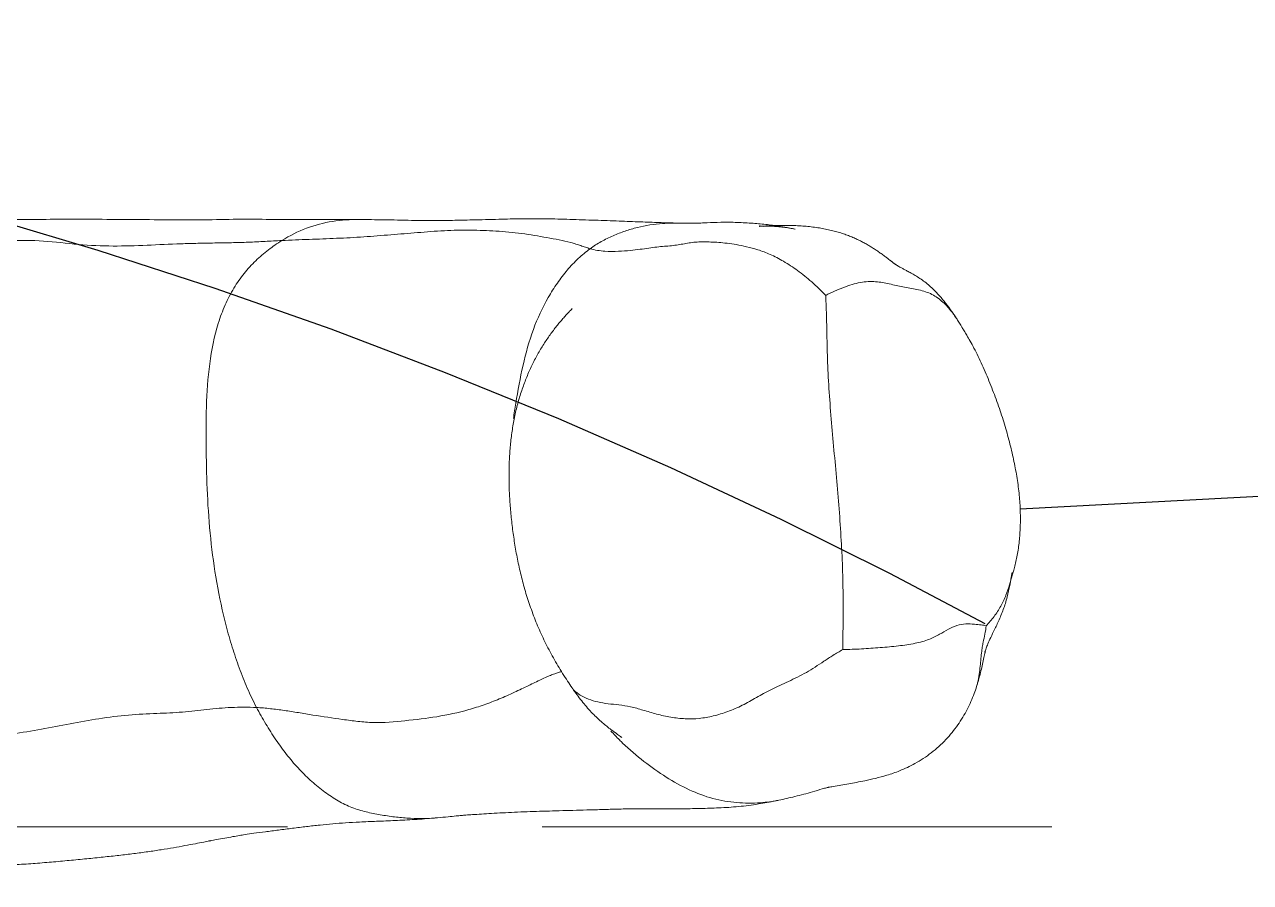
# Model space of a CAD drawing. Header units: inches. Extents: x 149964 to 151052, y -48230 to -47460.
# Drawn here: x 150884.1 to 150896.32, y -47627.28 to -47618.72 of the extents above; entities that cross this region are included whole.
import ezdxf

# ---------------------------------------------------------------- set-up
doc = ezdxf.new("R2010")
doc.units = ezdxf.units.IN
doc.header["$LTSCALE"] = 2
doc.header["$MEASUREMENT"] = 0
doc.linetypes.add('HIDDEN', pattern=[9.524999999999999, 6.35, -3.175])
doc.layers.get('0').update_dxf_attribs({"linetype": 'CONTINUOUS'})
doc.layers.add('PRODUCT', color=1, linetype='CONTINUOUS', lineweight=15)
doc.layers.add('WR', color=122, linetype='HIDDEN', lineweight=18)
doc.layers.add('SILDE', color=6, linetype='CONTINUOUS')

# ---------------------------------------------------------------- blocks, each defined once
blk = doc.blocks.new('20160720.142035')
at = {"layer": 'PRODUCT', "linetype": 'ByBlock'}
for p, q in [((-5.092039078008384, -48.75698838469543), (-5.091954225936206, -48.75606981594319)), ((-6.387333259830484, -50.09697088037501), (-6.387440505786799, -50.09689691599488)), ((-11.02034349835594, -51.16684246528894), (-11.02033471674076, -51.16726837261376)), ((-5.2673826336395, -52.15803472789412), (-5.267103652411606, -52.15667966482579)), ((-10.07843521793257, -53.92277913092403), (-10.07560296321753, -53.92463347347802)), ((-6.400549123238306, -54.12911491674458), (-6.396784593496704, -54.12793422798131)), ((-7.436048326257151, -54.46381928438495), (-7.434011530189309, -54.46324280088447))]:
    blk.add_line(p, q, dxfattribs=at)
for points, start_tangent, end_tangent in [([(-10.83034122467507, -43.07867169597012), (-10.82290559541434, -43.25642042813706), (-10.81720544485142, -43.43382093973923), (-10.81399419598165, -43.61058848687389), (-10.8150906188821, -43.78641440407955), (-10.83104380514123, -44.13484940624767), (-10.84631904549315, -44.48133249449165), (-10.84113117400557, -44.82903946787701), (-10.80754138235352, -45.17630965166609), (-10.79162746280781, -45.52135873180669), (-10.79998851529672, -45.8608459744064), (-10.81414755247533, -46.19835810593941), (-10.81881512838299, -46.36693448798906), (-10.82201975726639, -46.53518031793647), (-10.82501278677955, -46.70287774835015), (-10.82978527306113, -46.8700821638995), (-10.83766704346635, -47.03689899607707), (-10.84660330193583, -47.20336062886054)], (0.04571358999290905, -0.9989545874012292), (-0.0510607771777478, -0.9986955477191256)), ([(-11.05510566273006, -47.97872077007924), (-11.05553415583563, -47.70755866883701), (-11.05506394704571, -47.37158331653336), (-11.05767296662088, -47.04957831099455), (-11.05833372258348, -46.72042336810409), (-11.05246602071566, -46.38500840380584), (-11.05367759978981, -46.02884682870354), (-11.05649217654718, -45.64388525903632), (-11.05856179105467, -45.27465457438666), (-11.05826513576903, -44.93465787636524), (-11.05610116600292, -44.61950082218391), (-11.05595227851882, -44.3034244060982), (-11.05733587066061, -43.93734052977379), (-11.06012669840129, -43.52204674121458), (-11.06493466944085, -43.1376853741167)], (-0.00539347332514941, 0.9999854551169686), (0.001797543884637689, 0.9999983844166864)), ([(-6.192237151757581, -46.95147016465489), (-6.19375752742053, -46.82617723544536), (-6.19146143636317, -46.701358310449), (-6.183649994520238, -46.578390709823), (-6.171696296049049, -46.45688950669137), (-6.157987697515637, -46.33591247533332), (-6.145896624657325, -46.21405044170388), (-6.132124072202714, -45.95885863508011), (-6.115445883508073, -45.67532366302476), (-6.079366078862222, -45.38163125170104), (-6.027746418840252, -45.09308810279617), (-5.974076575686922, -44.80693346157204), (-5.927377093379619, -44.5179231874572), (-5.88700129231438, -44.22630178861436), (-5.846240814425983, -43.93361237928912), (-5.802311729930807, -43.64066813254612)], (-0.02040387468842778, 0.9997918192792432), (0.1551566720671702, 0.9878898760049324)), ([(-4.608739600051194, -44.13674430736864), (-4.60988875082694, -44.17655891698814), (-4.615721118985675, -44.3543168071119), (-4.624136505648494, -44.53968742103461), (-4.635910547833191, -44.72417341986147), (-4.650430853827856, -44.90683116018045), (-4.666485920548439, -45.08586520423705), (-4.683253079041606, -45.25907308947353), (-4.700314765737858, -45.42457272782485), (-4.717401305009844, -45.5808170201999), (-4.734955134132179, -45.72839698162716), (-4.753550041059498, -45.86851684187423), (-4.77338396338746, -46.00114805642806), (-4.793870380963199, -46.12483234158572), (-4.814242229389492, -46.23868909566227), (-4.833783419162501, -46.34199866365816), (-4.850326817599125, -46.42654349077202), (-4.861331249267096, -46.48217954723805), (-4.862447797262575, -46.48791556374636)], (-0.02876152674207032, -0.9995863017165977), (-0.1910041327010626, -0.9815892324649425)), ([(-6.192237151757581, -46.95147016465489), (-6.38410570716951, -46.86007728102413), (-6.58647296827985, -46.77958177201072), (-6.793791113886982, -46.70957821871707), (-7.00506986406981, -46.64932209214021), (-7.437803834181977, -46.55564349948691), (-7.876020082447212, -46.49525083856861), (-8.315391998650739, -46.46212085923617), (-8.7536176534486, -46.45068986978004), (-9.18954251363175, -46.4522538250676), (-9.617788206174737, -46.4850823009765), (-10.02102011276293, -46.57060695651307), (-10.20529106844333, -46.63996129969019), (-10.37246849664371, -46.72658449113806), (-10.51903932343703, -46.82841744737379), (-10.64573263569036, -46.94380305057712), (-10.75433282018639, -47.07047904123465), (-10.84660330193583, -47.20336062886054)], (-0.8859017250235595, 0.4638729714051915), (-0.5341265597005801, -0.8454045293363542)), ([(-4.874026877776487, -46.55184990029375), (-4.889165331202094, -46.63494256757986), (-4.903721241891617, -46.71540305846429), (-4.915134667884558, -46.78090465285641), (-4.924219993932638, -46.83706415668712), (-4.936962081788806, -46.92422748087847), (-4.952458153828047, -47.03978771961556), (-4.969253664981807, -47.17073432889447), (-4.987139338743873, -47.31066166371602), (-5.004616577934939, -47.45128742264205), (-5.019732132990612, -47.58455032880738), (-5.031934955710312, -47.71144307975919), (-5.04175376414787, -47.83946599387127), (-5.049593896226725, -47.97879061662388), (-5.056891240121331, -48.14756237754045), (-5.064650833315682, -48.33277786771941), (-5.074756787129445, -48.52792221293203), (-5.089350624097278, -48.72710058408848), (-5.092044160468504, -48.75698791457398)], (-0.178330210893511, -0.9839706986911123), (-0.09210493774619431, -0.9957493060217364)), ([(-4.862583717273083, -46.48788928762951), (-4.86019623989705, -46.4754792237436), (-4.86232857775758, -46.48729963797086), (-4.874026877776487, -46.55184990029375)], (0.1856698058468672, 0.9826121936943317), (-0.1783302109484592, -0.9839706986811538)), ([(-4.862447797262575, -46.48791556374636), (-4.864383769017877, -46.49784365348023)], (-0.1910041343095204, -0.981589232151958), (-0.1924855832859318, -0.9812998013996918)), ([(-6.54321642263676, -49.97186856968619), (-6.542428673157701, -49.96901826118119), (-6.531672516430262, -49.9344007605614), (-6.516255120368442, -49.89282727242971), (-6.495706993213389, -49.84449744821904), (-6.470636080484837, -49.78993025913223), (-6.410435117344605, -49.66447899003106), (-6.342952237522695, -49.52205115620745), (-6.27661371792783, -49.37137358217296), (-6.218613154574996, -49.21987430429726), (-6.170087147242157, -49.06663707402186), (-6.099901947745821, -48.75018669451674), (-6.059242725925287, -48.43158675182349), (-6.041570549859898, -48.11703160075558), (-6.052696571336128, -47.96238058581366), (-6.072614851145772, -47.8101111406213), (-6.116390312934527, -47.51402163514285), (-6.140083901700564, -47.37023469221458), (-6.162160717940424, -47.22902971528674), (-6.17958616183023, -47.08990049729618), (-6.192237151757581, -46.95147016465489)], (0.2638246693612433, 0.9645706525892391), (-0.07488691783133958, 0.9971920324279181)), ([(-5.091951314854668, -48.75607008379302), (-5.089848907489795, -48.7314704316741), (-5.084222917736042, -48.59201287252654), (-5.088837256276747, -48.45162047674967), (-5.102867606590735, -48.31009983980039), (-5.124841149285203, -48.16805616908823), (-5.155003959604073, -48.02637816612696), (-5.201126195810502, -47.8862898958032), (-5.270441809581826, -47.74906305116019), (-5.360515841894085, -47.61582447505498), (-5.467115804814966, -47.48769590933807), (-5.588488004083047, -47.36592354359163), (-5.723379590548575, -47.25151258241385), (-5.87006230163388, -47.14437984204415), (-6.026792086049682, -47.0442878248723), (-6.192237151757581, -46.95147016465489)], (0.09163064555574875, 0.995793063239063), (-0.8850133526121278, 0.4655656405902842)), ([(-10.84660330193583, -47.20336062886054), (-10.9685861528269, -47.44962271655095), (-11.03715455092606, -47.71010014173953), (-11.05520406190772, -47.97568431280524)], (-0.5339251182062877, -0.8455317664927805), (0.008708990384546996, -0.9999620760241269)), ([(-10.84660330193583, -47.20336062886054), (-10.85797395493137, -47.47637147888599), (-10.86844131711405, -47.74911478902504), (-10.88336476683617, -48.02108473935368), (-10.90424910132424, -48.28995079295419), (-10.92549475588021, -48.55713442041451), (-10.94477192938211, -48.8238263588064), (-10.94967930921121, -49.08403183068003), (-10.94054390818928, -49.33802085492061), (-10.91665270095109, -49.59531826864986), (-10.89764128235402, -49.72128430370503), (-10.87594743029331, -49.84570097059623), (-10.85329407648533, -49.96863114854204), (-10.82701064355206, -50.08328197109222), (-10.81158884515753, -50.13519695413561), (-10.7954001443286, -50.18396828197729), (-10.77952739741886, -50.23064883922052), (-10.76505346019985, -50.27629151005385)], (-0.05020627371629587, -0.9987388698150904), (0.2836363411920818, -0.9589319193535947)), ([(-11.0203067685361, -51.16684168488428), (-11.0212854105921, -51.12539196028956), (-11.02584340953035, -50.96641766984249), (-11.03230547337444, -50.78066806624702), (-11.04034316088655, -50.56555496132933), (-11.04903523542453, -50.32543325109873), (-11.05699233722407, -50.07447232044069), (-11.063235202746, -49.83520710247831), (-11.06363663874799, -49.59281499138888), (-11.05816267922637, -49.36863865617488), (-11.05218300328124, -49.10174422237469), (-11.04762831862899, -48.90517679611366), (-11.0450775186473, -48.69603818942414), (-11.04772023743135, -48.49627660092665), (-11.0533948126249, -48.22013296320074), (-11.05525510697044, -47.97568458606111)], (-0.02124202435123602, 0.9997743627446452), (-0.005393769295272933, 0.9999854535205948)), ([(-5.091925641347189, -48.75575952918734), (-5.102097848284757, -48.86138942858088), (-5.110171911044745, -48.94282655304414), (-5.114781730051618, -48.99239297639724), (-5.118486457387917, -49.03829213071731), (-5.123176518653054, -49.10459261246433), (-5.128889542422257, -49.19284451400017), (-5.134985866490752, -49.29383271419647), (-5.141078151762486, -49.40433855753508), (-5.146855993400095, -49.52357906918041), (-5.152027072879719, -49.64782847208699), (-5.156480146048125, -49.77384352109948), (-5.16041807239526, -49.90318708542327), (-5.164117117383284, -50.03674318792764), (-5.167832584877033, -50.1740516368518), (-5.171601549664047, -50.31478988821618), (-5.17565786401974, -50.45982157059188), (-5.179780383972684, -50.60572713490546), (-5.182235807733377, -50.74367576817167), (-5.182330063194968, -50.89662300540658), (-5.181634984473931, -51.05332245360478), (-5.18203046938288, -51.21206472383346), (-5.184577351756161, -51.37968017888488), (-5.190459160337923, -51.55976166899927), (-5.204050545580685, -51.75637783452839), (-5.229811899043852, -51.95486887379229), (-5.260353945835959, -52.12345154843206), (-5.267396320210537, -52.15803189984581)], (-0.09170200083753836, -0.9957864947077723), (-0.2023476009417687, -0.9793137640169828)), ([(-10.0857391001191, -50.02159168972867), (-10.05034362347214, -49.99067854595341), (-10.01224164257292, -49.95878840456862), (-9.971896085626213, -49.92659995805298), (-9.929312688967912, -49.89432895753271), (-9.884477484214585, -49.8621463971358), (-9.837403940648073, -49.83024649771687), (-9.788135803159093, -49.79884036856674), (-9.736750558833592, -49.76815205023013), (-9.6834041835682, -49.73843739666336), (-9.628389742749278, -49.70999510007823), (-9.572116853756597, -49.68307032103621), (-9.514897115936037, -49.65771646663052), (-9.45669507124694, -49.63384024012339), (-9.396956908458378, -49.61122136548511), (-9.334886611206457, -49.58969030420849), (-9.270068058365723, -49.56935246025387), (-9.202911505504744, -49.55063012331084), (-9.134894914284814, -49.53405123680568), (-9.066526500217151, -49.51964462032629), (-8.997731665003812, -49.50726224781101), (-8.928401386161568, -49.49676215380896), (-8.85850666105398, -49.48802928753867), (-8.788012818229618, -49.48095950250718), (-8.716802756214747, -49.47548629868106), (-8.644915336772101, -49.47159294766607), (-8.572375810501399, -49.46926118319243), (-8.499175321921939, -49.46847286568664), (-8.425303094903938, -49.46921383326844), (-8.35076517626294, -49.47147218272585), (-8.275561194081092, -49.47522267275053), (-8.199645659682574, -49.48043445577059), (-8.122934213693952, -49.48708391614491), (-8.04533028267906, -49.49515550968499), (-7.966868432733463, -49.50462399944809), (-7.888241728971479, -49.51539952262101), (-7.809477706963662, -49.52756020955712), (-7.730468017369276, -49.54123370470916), (-7.651026837062091, -49.55658126802155), (-7.571036956825992, -49.57377585773793), (-7.490561141370563, -49.59296357611311), (-7.409805141622201, -49.61421459587291), (-7.328878131462261, -49.63760075296886), (-7.247887778037693, -49.66320261098736), (-7.167015418584924, -49.69108554621198), (-7.086551853135461, -49.72127097475459), (-7.006533739622682, -49.75381226160243), (-6.926640598248923, -49.78888480248861), (-6.846594109025318, -49.82668436192034), (-6.766422114422312, -49.86727772031736), (-6.686787726648618, -49.91034848094569), (-6.608252439327771, -49.95550493102928), (-6.530520997650456, -50.0028212258112), (-6.453334275924135, -50.0524250095259), (-6.387333247897914, -50.09697086324013)], (0.7470093100151222, 0.6648135759374436), (0.8230069337212963, -0.5680313257617663)), ([(-9.071188066183822, -49.51205813164415), (-9.223922436445719, -49.5361416250089), (-9.602706541365478, -49.60811707963148), (-9.960128902137512, -49.71180247347365), (-10.27911406336352, -49.85994980052055)], (-0.9894512412646748, -0.1448662871747403), (-0.8688966919104978, -0.49499347347919)), ([(-10.27911406336352, -49.85994980052055), (-10.42285845137667, -49.95037999661872), (-10.55171850018087, -50.04963832229987), (-10.6670413974789, -50.1591051557989), (-10.76505346019985, -50.27629151005385)], (-0.868896691928725, -0.4949934734471943), (-0.5930035891992458, -0.8051998156959626)), ([(-6.54835907270899, -49.99242817724735), (-6.54321642263676, -49.97186856968619)], (0.2189327577870247, 0.975739948740323), (0.2638246701110353, 0.9645706523841597)), ([(-10.1693355567113, -50.09900072249729), (-10.16958712288761, -50.09923381025146), (-10.15973305210355, -50.08987030907883), (-10.14115038805176, -50.07232256823045)], (-0.7318674609805288, -0.6814470042181666), (0.7294688875360102, 0.6840139926324429)), ([(-10.14115038805176, -50.07232256823045), (-10.11644690076355, -50.04937644066376), (-10.0857391001191, -50.02159168972867)], (0.7294688875311619, 0.6840139926376134), (0.7470093104358531, 0.6648135754646948)), ([(-6.768148971284973, -52.79447732021072), (-6.710683831217466, -52.69767771115585), (-6.651910179265542, -52.60700227594498), (-6.59450998425018, -52.51950735985884), (-6.541165214875946, -52.43224930847646), (-6.45101950597018, -52.25375772561529), (-6.410850810672855, -52.16638363341917), (-6.371177190769231, -52.08342101225571), (-6.330497898190515, -52.00647157699859), (-6.289632284926483, -51.93405288740178), (-6.21293960508774, -51.79379382928892), (-6.150778961455217, -51.6490368238301), (-6.106769337959122, -51.50385812987224), (-6.082693052623654, -51.36406964386697), (-6.079046586091863, -51.22474254302506), (-6.09504148576525, -51.08092690342892), (-6.126035404682625, -50.93832911740901), (-6.164926254772581, -50.80392595886224), (-6.19862687739078, -50.6791194132893), (-6.217198594182264, -50.56356776499888), (-6.229281717183767, -50.45552928523102), (-6.246610999427503, -50.35367203821079), (-6.274719969311263, -50.25970327606046), (-6.31568485731259, -50.17744095293165), (-6.339372540067416, -50.14349701665196), (-6.363953927648254, -50.11610664382169), (-6.387333495455096, -50.09697122156649)], (0.4834584751478118, 0.8753672959436815), (-0.822790551794916, 0.56834470867337)), ([(-6.387439268117305, -50.09689512048499), (-6.364728228014428, -50.11270672178216), (-6.2422234970727, -50.20466429189401), (-6.132615527283633, -50.30105360910238), (-6.039750852622092, -50.39966934814584), (-5.969513224525144, -50.48698671834427), (-5.922248074872186, -50.55140845230198), (-5.896464300574735, -50.58765261240478), (-5.89304839677061, -50.59248844148533), (-5.892031464609317, -50.5940495604591)], (0.823319265060561, -0.5675785300556546), (-0.5979198672407426, -0.8015558822432861)), ([(-10.76505346019985, -50.27629151005385), (-10.83589524115087, -50.38795096911053), (-10.89379758402356, -50.50542484473408), (-10.94083598823636, -50.62538843826042), (-10.97685164082213, -50.7477478742876), (-11.01573550869944, -50.99977676239359), (-11.02031326369615, -51.16684185155464)], (-0.5883303176294532, -0.8086207005500333), (0.02029366766713954, -0.999794062321144)), ([(-10.76505346019985, -50.27629151005385), (-10.73995576711604, -50.42412303459423), (-10.73949582673959, -50.56134392192325), (-10.74758201802615, -50.67676979942917), (-10.75904244132107, -50.77469096099958), (-10.77138328237925, -50.86225849568291), (-10.781903347146, -50.94259200483066), (-10.78894825125462, -51.01748906402645), (-10.79525823134463, -51.08749062995048), (-10.80380591822905, -51.1531156173005), (-10.81409889948554, -51.21605138915038), (-10.82444383518305, -51.27833872077463), (-10.83180871722288, -51.34226359008608), (-10.83378856160562, -51.40983547551878), (-10.83182514904183, -51.48171265660494), (-10.82754519864102, -51.55850757573353), (-10.81946842101752, -51.64200052661909), (-10.8055523034127, -51.73406648805394), (-10.78461244716891, -51.83579132846353), (-10.75448963957024, -51.94796842517826), (-10.7082672973338, -52.07101030148624), (-10.63942662475165, -52.20435507488583), (-10.54779734867043, -52.34392409116845), (-10.43445735261776, -52.48518336575944), (-10.29912862402853, -52.62529436363548)], (0.2840354413330237, -0.9588137817463589), (0.7259502627966168, -0.6877472035170503)), ([(-5.867690753686475, -50.5691593714364), (-5.956761962588644, -50.48451247976482)], (-0.7073956557582044, 0.7068177885526227), (-0.7412288134521677, 0.6712524458862636)), ([(-5.267110237124143, -52.15667831373139), (-5.24217340402538, -51.97458191746409), (-5.243061604618561, -51.738119954789), (-5.284395431925077, -51.50000802022987), (-5.371721119503491, -51.26496492294245), (-5.49709637768683, -51.03528980709962), (-5.653332933172351, -50.81369092294335), (-5.836669686977984, -50.60075153594516), (-5.867690753686475, -50.5691593714364)], (0.200996354310485, 0.9795919893271351), (-0.7073956554343596, 0.7068177888767322)), ([(-11.01863005125779, -51.90145508326532), (-11.02698697478627, -51.74410265095503), (-11.02862024915521, -51.57865044770733), (-11.02391690606601, -51.44284548999713), (-11.02100526893628, -51.38112220562471), (-11.01956080910168, -51.32571675921645), (-11.01933684811229, -51.23410520697507), (-11.02033186532208, -51.1672683138604)], (-0.07170729161238625, 0.9974257187027092), (-0.02060966901106493, 0.9997875982143679)), ([(-11.00528120875242, -52.04503347474383), (-11.01863005125779, -51.90145508326532)], (-0.1165060585461031, 0.9931899809815098), (-0.07170729157250483, 0.9974257187055766)), ([(-10.99604915894452, -52.11342575729213), (-10.9954878926219, -52.09861201659078), (-10.99251288676169, -52.0379302919464), (-10.9893877125578, -51.98946494401025), (-10.98758132162038, -51.96420616177056), (-10.98840800314792, -51.97981162677752), (-10.98950458649779, -52.00852902256884), (-10.99002304972964, -52.03827144217212), (-10.98990877851611, -52.06249370337173), (-10.98928582097869, -52.08512268488994), (-10.98781523271464, -52.11323208785325), (-10.98426568787545, -52.15692680695065), (-10.97712895149016, -52.21899243199005), (-10.96775231059291, -52.28112165015045), (-10.96046945205308, -52.32119594137475), (-10.97057573657366, -52.27085292388074), (-10.98742375150323, -52.17556083749514), (-11.00528120875242, -52.04503347474383)], (0.03527839353977751, 0.9993775237362769), (-0.1165060589031417, 0.9931899809396274)), ([(-10.07560325658415, -53.92463392319769), (-10.09685086790705, -53.91057447871572), (-10.13057848910103, -53.88754640934349), (-10.16396545010502, -53.86392616673402), (-10.19751588138752, -53.83921090526565), (-10.23213803762337, -53.81243082229776), (-10.26822381670354, -53.78288544884708), (-10.30577096622437, -53.75003868077329), (-10.34489382428001, -53.71298043367278), (-10.38500159210525, -53.67102088737738), (-10.42409833011334, -53.6248695261238), (-10.46003781878971, -53.57643280550838), (-10.49121198084322, -53.52867102398159), (-10.51700565058854, -53.48475229778705), (-10.53792107809568, -53.44662211729155), (-10.55534332673415, -53.41404229912587), (-10.5701055615209, -53.38662988928991), (-10.58251284342259, -53.36419335678511), (-10.59257403909578, -53.34665896406659), (-10.6001277610776, -53.33403044656734), (-10.60500982991653, -53.32621104752616), (-10.60892125676037, -53.32022379909176), (-10.61306174978381, -53.31412510658993), (-10.61738225797308, -53.30797156593326), (-10.62185515419696, -53.3017837870284), (-10.62647076678695, -53.29555578321015), (-10.6312334187387, -53.28926257180137), (-10.63609721590183, -53.28294370495132), (-10.64100788076757, -53.27664516731602), (-10.64595156657742, -53.27035883531062), (-10.65206797901192, -53.26261362402147), (-10.66388074937277, -53.24757659807801), (-10.68505259338417, -53.2200514053111), (-10.71003610809566, -53.18634168806602), (-10.73409954379895, -53.15236061807082), (-10.757321915793, -53.11789180121559), (-10.77974179884768, -53.08275208395207), (-10.80142546223942, -53.04667207662715), (-10.82241097057704, -53.00936435008043), (-10.84273467102321, -52.97048908283614), (-10.86250515384017, -52.9294614370956), (-10.88173721171916, -52.88569302065298), (-10.90021210216219, -52.83895083561947), (-10.91760302273906, -52.78921837014059), (-10.93358755786903, -52.73657490523328), (-10.94802021750365, -52.68095470272965), (-10.96071525540901, -52.62273952343094), (-10.9716579237429, -52.56176329041773), (-10.98084096191451, -52.49773304592236), (-10.9881751241046, -52.4307258409608), (-10.99345797745627, -52.36185740905057), (-10.99661908211419, -52.29284251309582), (-10.99780365382321, -52.22559551082668), (-10.99732754557044, -52.16114159505378), (-10.9954878926219, -52.09861201659078), (-10.99251288676169, -52.0379302919464), (-10.9893877125578, -51.98946494401025), (-10.98758300839108, -51.96402559024864)], (-0.8375495390471658, 0.5463613910607887), (0.9970533974786626, -0.07671064187096908)), ([(-5.267100210825447, -52.15668037495197), (-5.303652863600291, -52.31820742542186), (-5.350588121684268, -52.49336518580822), (-5.379531341110123, -52.59112157525669), (-5.391169389622519, -52.63204171891994), (-5.394182055490091, -52.64415083659696), (-5.395742698339745, -52.65215848286607), (-5.403961997275474, -52.69932570648962), (-5.417359813465737, -52.77747959793487), (-5.431345658900682, -52.85671414847457), (-5.444882244861219, -52.93036886143091), (-5.46142934449017, -53.01461562036275), (-5.484911511739483, -53.11990671014064), (-5.516006271733204, -53.23454013790615), (-5.560360739880707, -53.36189025951171), (-5.632809163595084, -53.51485348780261), (-5.739202036784263, -53.67711958059226), (-5.871699853480095, -53.82301821187139), (-6.017913604475325, -53.94135478024691), (-6.172823099972447, -54.03533948763652), (-6.331033659400418, -54.10545576582808), (-6.400558533001458, -54.12908480624174)], (-0.2020968132381994, -0.979365548750294), (-0.9544781231513657, -0.2982809286988464)), ([(-10.29912862402853, -52.62529436363548), (-10.34174110507593, -52.71428572896548), (-10.37793602884631, -52.80215286457678), (-10.40781531206449, -52.88816857839993), (-10.42851134706871, -52.97084087573603), (-10.43745973802288, -53.0488458348409), (-10.43627846223535, -53.1222966297064), (-10.42762384403613, -53.19188861595467), (-10.4141232217662, -53.25920878098987), (-10.38341770929401, -53.39384084437188), (-10.35786735583679, -53.53402528173319), (-10.34088047486148, -53.60305464903649), (-10.31684683889034, -53.66816832956829), (-10.28385539443116, -53.72723830253381), (-10.24366313550854, -53.78030054403644), (-10.15026905597188, -53.87051106763829), (-10.07843750089523, -53.92278260605963)], (-0.4588159892600899, -0.8885313095211024), (0.8357850186565156, -0.5490568300179208)), ([(-10.29912862402853, -52.62529436363548), (-10.18699999319506, -52.62947955613345), (-10.068096157338, -52.6333001779858), (-9.942162367951823, -52.63609541393089), (-9.808713144855574, -52.63887341984082), (-9.521471022133483, -52.64900286929333), (-9.220831423561322, -52.66809292052494), (-8.913405889994465, -52.69338958749722), (-8.602352074492956, -52.72170117731002), (-8.288931795745157, -52.74911586163944), (-7.975120733346557, -52.77260371111333), (-7.662042958341772, -52.78938801388722), (-7.352940793061862, -52.79774292140064), (-7.054285698512103, -52.79847248038277), (-6.768148971284973, -52.79447732021072)], (0.9992994356046788, -0.03742509853254319), (0.9998144677031622, 0.01926214347995745)), ([(-7.006012637837557, -54.22428161197604), (-7.014571330742911, -54.17552333584899), (-7.021801793016493, -54.10803239996312), (-7.024433444224996, -54.02093384547334), (-7.007494036864955, -53.93187891475827), (-6.970773371111136, -53.84744412729196), (-6.921565867494792, -53.76036379264406), (-6.895158277213341, -53.7108402694721), (-6.870210899971426, -53.65438677144266), (-6.848750904522603, -53.58934259819216), (-6.831089040875668, -53.51610924662236), (-6.805623119493248, -53.34999386762502), (-6.788228494609939, -53.16881463373284), (-6.775692663504742, -52.98215793506824), (-6.768148971284973, -52.79447732021072)], (-0.2119354669565252, 0.9772836629382072), (0.02596184231952104, 0.9996629345651344)), ([(-7.509153635794064, -54.48435945431265), (-7.528540044237161, -54.49017355804972), (-7.572358576551778, -54.50279752695496), (-7.629938520753058, -54.51761874751537), (-7.693792393285548, -54.53146715217008), (-7.760830578830792, -54.54312837111502), (-7.830365226400318, -54.55234504562395), (-7.901951240521157, -54.55907902064791), (-7.975039495358942, -54.56338744414097), (-8.050036189466482, -54.56538696309144), (-8.127767287223833, -54.56494715888402), (-8.207385216810508, -54.56183035089634), (-8.288412765599787, -54.5559147276872), (-8.370583770127269, -54.54718161529308), (-8.453739302349277, -54.53576206096477), (-8.537792675429955, -54.52185279056721), (-8.622697299375432, -54.50566899902333), (-8.708435767097399, -54.4873639301004), (-8.795046002109302, -54.4669474520997), (-8.882451860350557, -54.44443474926084), (-8.970723626000108, -54.41980216980301), (-9.05981039837934, -54.3929792837589), (-9.150041461078217, -54.36370377049025), (-9.241321956331376, -54.331830868221), (-9.332823065196862, -54.29769325312373), (-9.424548169365153, -54.26153194241488), (-9.515768073091749, -54.22377313953621), (-9.605260947573697, -54.18475613278133), (-9.6917888407188, -54.14440650419419), (-9.773634818411665, -54.10306647967809), (-9.844904568075435, -54.0641613460175), (-9.901849400223, -54.03130566242908), (-9.947467900638003, -54.00406757957535), (-9.97834294536733, -53.98530960933567), (-10.00243419694016, -53.9706605114261), (-10.04399542580359, -53.94494466503238), (-10.07843461501761, -53.92277821282187)], (-0.9587909851395157, -0.2841123841285293), (-0.835860818769095, 0.5489414282477305)), ([(-6.396784079435747, -54.12793584529572), (-6.447655862662941, -54.14343814893073), (-6.50769300290267, -54.16018736126716), (-6.571987849165453, -54.17638944212376), (-6.640321364509873, -54.1918503154011), (-6.704115629661828, -54.20526448217424), (-6.752476563531673, -54.21560116789624), (-6.760702841012971, -54.21743944280024)], (-0.953008087373825, -0.3029448553781428), (-0.9752603445206868, -0.2210594046979032)), ([(-6.752500153932488, -54.18021445803606), (-6.680350702692522, -54.17179594300978), (-6.602281723171473, -54.16461563618213), (-6.522557317832252, -54.15544716003933), (-6.437195205129683, -54.13924157751899), (-6.400544514122885, -54.1291298093638)], (0.990924362247027, 0.1344206394320562), (0.9552948247467701, 0.2956548626558303)), ([(-7.416849719476886, -54.45825720204448), (-7.311462073150324, -54.42184044937312), (-7.200209787901258, -54.36922795238206), (-7.097849815298105, -54.30256045291026), (-7.006012637837557, -54.22428161197604)], (0.9585266775091286, 0.2850028219216625), (0.7206116486070804, 0.6933389156046167)), ([(-7.006012637837557, -54.22428161197604), (-6.922667902021203, -54.21214482466166), (-6.84295520131127, -54.19518702630739), (-6.792323036555899, -54.18609494764678)], (0.9977870369501233, 0.06649081812019719), (0.9873587191103431, 0.1585016081835848)), ([(-6.812503770517651, -54.2361789480783), (-6.870854463253636, -54.26117229826195)], (-0.9259262451460364, -0.3777043666013968), (-0.911436888968117, -0.4114399074325679)), ([(-6.748862092877971, -54.21332918816915), (-6.74119188261102, -54.21126423244277), (-6.768626632576343, -54.22004212232423), (-6.812503770517651, -54.2361789480783)], (0.9633628419250009, 0.2682014817225774), (-0.9259262450359433, -0.3777043668712847)), ([(-6.792323036555899, -54.18609494764678), (-6.775483461795375, -54.18348698299087)], (0.9873587192851229, 0.1585016070948233), (0.9890268445063256, 0.1477359158967795)), ([(-6.775483461795375, -54.18348698299087), (-6.761406523291953, -54.18144541810761), (-6.752500153932488, -54.18021445803606)], (0.9890268445371269, 0.1477359156905795), (0.9909243621920213, 0.1344206398375477)), ([(-6.870854463253636, -54.26117229826195), (-6.949302191816969, -54.29867015516356), (-7.051539246342145, -54.34726989411865), (-7.168101140559884, -54.39488046237238), (-7.294176025432535, -54.4340481073159), (-7.409097609634046, -54.46044926650211), (-7.492848655412672, -54.47575458233041), (-7.536672526475741, -54.4829415928034), (-7.531019044283312, -54.48195777129149), (-7.493293574312702, -54.47503773928474), (-7.449036040023202, -54.4659389221124), (-7.41805778851267, -54.45883094766032), (-7.43322704397724, -54.4630271761489), (-7.452184951165691, -54.46846302267659)], (-0.911436888910456, -0.411439907560301), (-0.9588366373570499, -0.283958276621452)), ([(-7.452217028010637, -54.46834765037784), (-7.461130798445083, -54.47081863648054), (-7.484092518134275, -54.47717522823223), (-7.498551201919327, -54.48126309345389), (-7.509153635794064, -54.48435945431265)], (-0.9634553599521122, -0.2678689406772384), (-0.9587909849905062, -0.2841123846313899)), ([(-7.434011655423092, -54.4632423589137), (-7.452217028010637, -54.46834765037784)], (-0.9621314009173402, -0.2725860733215042), (-0.9634553601290078, -0.2678689400409903)), ([(-7.417659011145588, -54.45867955314316), (-7.41805778851267, -54.45883094766032), (-7.43322704397724, -54.4630271761489), (-7.436050876858644, -54.46381013620703)], (0.1874265028197594, -0.9822786295347948), (-0.9632613061353823, -0.2685659250581827)), ([(-7.434011611563619, -54.46324251406622), (-7.429079931462184, -54.46183367119374), (-7.416849719476886, -54.45825720204448)], (0.9620183531969627, 0.2729847763378094), (0.9585266775796997, 0.2850028216843166))]:
    blk.add_spline(points, degree=3, dxfattribs=dict(at, start_tangent=start_tangent, end_tangent=end_tangent))

msp = doc.modelspace()

# ---------------------------------------------------------------- linework, layer by layer
at = {"color": 8, "linetype": 'HIDDEN'}
msp.add_circle((150869.9636959071, -47668.72324967911), 50, dxfattribs=at)
at = {"layer": 'SILDE', "linetype": 'ByBlock'}
msp.add_line((150894.0272480006, -47623.55134686216), (150912.4636959071, -47622.58513356951), dxfattribs=at)
at = {"layer": 'WR', "linetype": 'HIDDEN', "ltscale": 0.4}
msp.add_line((150774.9636959071, -47626.7232496791), (150898.9636959071, -47626.72324967908), dxfattribs=at)

# ---------------------------------------------------------------- block references
at = {"layer": 'PRODUCT', "linetype": 'ByBlock', "xscale": -1, "rotation": 89.99999999999999}
msp.add_blockref('20160720.142035', (150839.4636959071, -47631.7232496791), dxfattribs=at)

doc.saveas('drawing.dxf')
